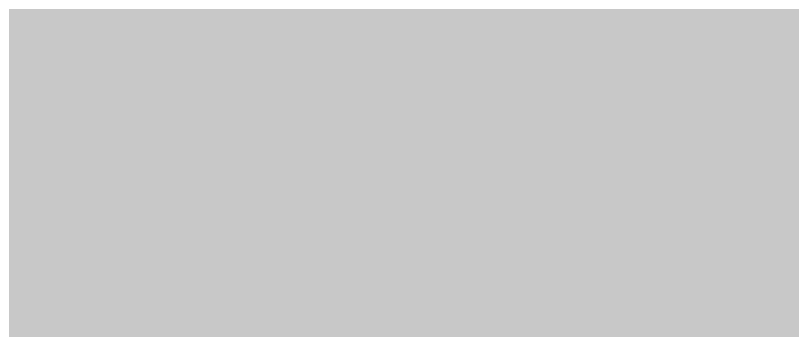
# Model space of a CAD drawing. Header units: metres. Extents: x 326467 to 340077, y 1811030 to 1824953.
# Drawn here: x 329093.274 to 329094.636, y 1812523.784 to 1812524.335 of the extents above; entities that cross this region are included whole.
import ezdxf

# ---------------------------------------------------------------- set-up
doc = ezdxf.new("R2010")
doc.units = ezdxf.units.M
doc.header["$MEASUREMENT"] = 0
for name, color, linetype in [('CRZ LINE FOR RIVER OR CREEK', 84, 'Continuous'), ('HAZARDS LINE', 1, 'Continuous'), ('NDZ-200M FROM CRZ', 30, 'Continuous'), ('SURVEY PLOT BOUNDARY', 35, 'Continuous')]:
    doc.layers.add(name, color=color, linetype=linetype)

# ---------------------------------------------------------------- blocks, each defined once
blk = doc.blocks.new('16')
at = {"layer": 'CRZ LINE FOR RIVER OR CREEK', "ltscale": 0.1, "const_width": 3.0321, "flags": 128}
blk.add_lwpolyline([(328500.1042, 1812715.8481), (328586.46, 1812675.1869), (328687.3649, 1812654.1917), (328814.7943, 1812626.2937), (328896.9786, 1812575.7512), (329009.8235, 1812530.404), (329088.6041, 1812523.7311), (329177.6468, 1812537.1956), (329273.3183, 1812592.8349), (329399.3009, 1812709.3477), (329470.4714, 1812762.2722), (329556.3697, 1812894.128)], dxfattribs=at)
at = {"layer": 'HAZARDS LINE', "lineweight": 18, "const_width": 3.0321}
blk.add_lwpolyline([(329005.7811, 1812530.4352), (329017.9395, 1812534.3847), (329021.9819, 1812534.3535), (329026.0244, 1812534.3223), (329030.0668, 1812534.2911), (329034.1092, 1812534.2599), (329038.1517, 1812534.2287), (329042.1629, 1812530.1544), (329046.2054, 1812530.1232), (329054.2902, 1812530.0609), (329058.3015, 1812525.9866), (329062.3127, 1812521.9123), (329066.3552, 1812521.8811), (329070.3976, 1812521.8499), (329074.4399, 1812521.8187), (329074.4711, 1812525.8618), (329078.5136, 1812525.8306), (329086.5985, 1812525.7682), (329090.6409, 1812525.737), (329094.6833, 1812525.7058), (329098.7258, 1812525.6747)], dxfattribs=at)
at = {"layer": 'NDZ-200M FROM CRZ', "const_width": 3.0321, "flags": 128}
blk.add_lwpolyline([(328500.1042, 1812715.8481), (328586.46, 1812675.1869), (328687.3649, 1812654.1917), (328814.7943, 1812626.2937), (328896.9786, 1812575.7512), (329009.8235, 1812530.404), (329088.6041, 1812523.7311), (329177.6468, 1812537.1956), (329273.3183, 1812592.8349), (329399.3009, 1812709.3477), (329470.4714, 1812762.2722), (329553.7488, 1812890.105), (329595.2096, 1812950.4347), (329612.0033, 1813031.1715), (329648.9468, 1813103.666), (329700.3755, 1813170.313), (329708.4457, 1813180.7714), (329759.0284, 1813224.1159), (329775.5726, 1813272.5081), (329790.4542, 1813367.4111), (329809.16, 1813433.9815)], dxfattribs=at)
at = {"layer": 'SURVEY PLOT BOUNDARY', "lineweight": 18, "const_width": 0.6064}
blk.add_lwpolyline([(329525.8642, 1812870.1036), (329484.8472, 1812793.5971), (329403.3122, 1812705.2734), (329383.0688, 1812701.3863), (329382.9752, 1812689.2571), (329325.8507, 1812620.9615), (329301.4714, 1812604.9764), (329285.1768, 1812588.9289), (329260.7975, 1812572.9437), (329224.1972, 1812544.923), (329191.7641, 1812533.0433), (329135.1388, 1812529.437), (329082.5248, 1812521.7564), (328901.1458, 1812591.8923)], dxfattribs=at)
blk.add_lwpolyline([(328948.875, 1812490.4412), (329029.5988, 1812473.645), (329078.2952, 1812497.5291), (329082.4936, 1812517.7133), (329082.5248, 1812521.7564), (329135.1388, 1812529.437), (329135.014, 1812513.2647), (329097.4154, 1812355.8655), (329077.1097, 1812343.8923), (329047.783, 1812210.6892), (329031.6133, 1812210.814), (328902.2555, 1812211.8122), (328708.2812, 1812221.3957), (328659.8968, 1812237.9423), (328684.8065, 1812322.6597), (328725.2932, 1812330.4339), (328786.7097, 1812431.0429), (328860.0351, 1812503.2567), (328779.4984, 1812544.3113), (328800.2098, 1812608.8445), (328808.201, 1812596.6529), (328808.1698, 1812592.6098), (328848.3134, 1812555.9102), (328896.5418, 1812519.1482)], close=True, dxfattribs=at)

msp = doc.modelspace()

# ---------------------------------------------------------------- block references
msp.add_blockref('16', (0, 0))

doc.saveas('drawing.dxf')
